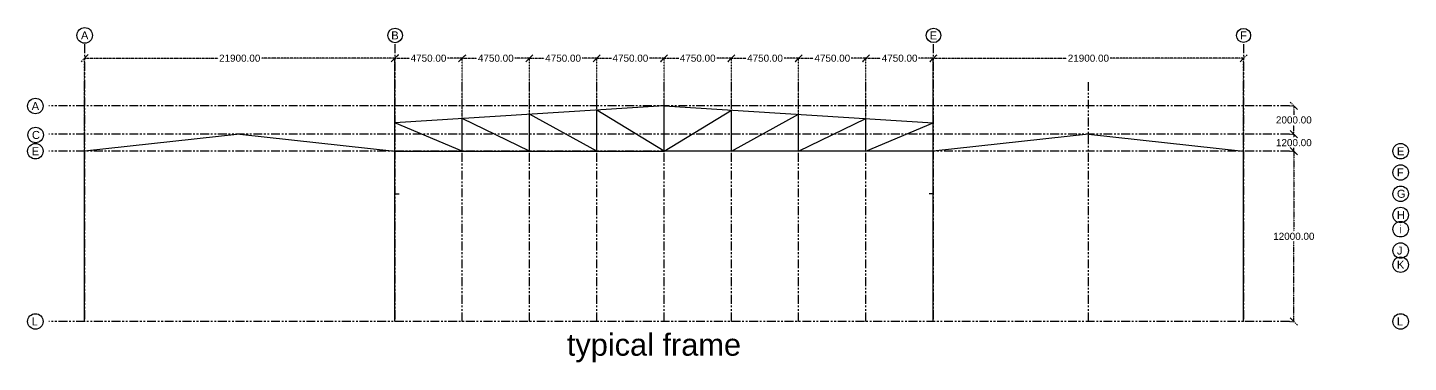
# Model space of a CAD drawing. Header units: inches. Extents: x 8519 to 881470, y -4476 to 84370.
# Drawn here: x 8519 to 105972, y -2875 to 20712 of the extents above; entities that cross this region are included whole.
import ezdxf

# ---------------------------------------------------------------- set-up
doc = ezdxf.new("R2010")
doc.units = ezdxf.units.IN
doc.header["$MEASUREMENT"] = 0
doc.header["$PDMODE"] = 34
doc.linetypes.add('ACAD_ISO03W100', pattern=[30, 12, -18])
doc.linetypes.add('PHANTOM2', pattern=[1.25, 0.625, -0.125, 0.125, -0.125, 0.125, -0.125])
for name, color, linetype in [('axis', 8, 'PHANTOM2'), ('dimensions', 1, 'PHANTOM2'), ('initial layout', 7, 'Continuous'), ('text', 3, 'Continuous')]:
    doc.layers.add(name, color=color, linetype=linetype)
doc.styles.get("Standard").update_dxf_attribs({"font": 'arial.ttf'})
doc.dimstyles.new('Dim_1', dxfattribs={"dimtxt": 500, "dimasz": 500, "dimexe": 0.0625, "dimexo": 0.0625, "dimgap": 100, "dimtad": 0, "dimtih": 1, "dimtoh": 1, "dimzin": 0, "dimdsep": 46, "dimtxsty": 'Standard', "dimblk": 'OBLIQUE', "dimcen": 0.09, "dimclrd": 256, "dimclre": 256, "dimclrt": 256, "dimadec": 0, "dimazin": 0, "dimtfac": 1, "dimtofl": 0, "dimtmove": 0, "dimatfit": 3, "dimfxl": 1, "dimtfillclr": 256, "dimtolj": 1, "dimtzin": 0, "dimlwe": -1, "dimarcsym": 0})

# ---------------------------------------------------------------- blocks, each defined once
blk = doc.blocks.new('_Oblique')
at = {"color": 0, "linetype": 'ByBlock', "lineweight": -2}
blk.add_line((-0.5, -0.5), (0.5, 0.5), dxfattribs=at)
blk = doc.blocks.new('*D74')
at = {"layer": 'Defpoints', "color": 0, "transparency": 16777216}
for p in [(34438, 18559), (12538, 12005), (34438, 12005)]:
    blk.add_point(p, dxfattribs=at)
at = {"layer": 'dimensions', "linetype": 'ACAD_ISO03W100', "transparency": 16777216}
for p, q in [((12538, 12005), (12538, 18559)), ((34438, 12005), (34438, 18559))]:
    blk.add_line(p, q, dxfattribs=at)
at = {"layer": 'dimensions', "lineweight": -2, "transparency": 16777216}
for p, q in [((12538, 18559), (21959, 18559)), ((34438, 18559), (25018, 18559))]:
    blk.add_line(p, q, dxfattribs=at)
at = {"layer": 'dimensions', "lineweight": -2, "transparency": 16777216, "xscale": 500, "yscale": 500, "zscale": 500, "rotation": 180}
blk.add_blockref('_Oblique', (12538, 18559), dxfattribs=at)
at = {"layer": 'dimensions', "lineweight": -2, "transparency": 16777216, "xscale": 500, "yscale": 500, "zscale": 500}
blk.add_blockref('_Oblique', (34438, 18559), dxfattribs=at)
at = {"layer": 'dimensions', "transparency": 16777216, "insert": (23488, 18559), "char_height": 500, "attachment_point": 5}
blk.add_mtext('\\A1;21900.00', dxfattribs=at)
blk = doc.blocks.new('*D75')
at = {"layer": 'Defpoints', "color": 0, "transparency": 16777216}
for p in [(34438, 18558), (34438, 14005), (39188, 14305)]:
    blk.add_point(p, dxfattribs=at)
at = {"layer": 'dimensions', "linetype": 'ACAD_ISO03W100', "transparency": 16777216}
for p, q in [((34438, 14005), (34438, 18558)), ((39188, 14305), (39188, 18558))]:
    blk.add_line(p, q, dxfattribs=at)
at = {"layer": 'dimensions', "lineweight": -2, "transparency": 16777216}
for p, q in [((34438, 18558), (35472, 18558)), ((39188, 18558), (38155, 18558))]:
    blk.add_line(p, q, dxfattribs=at)
at = {"layer": 'dimensions', "lineweight": -2, "transparency": 16777216, "xscale": 500, "yscale": 500, "zscale": 500, "rotation": 180}
blk.add_blockref('_Oblique', (34438, 18558), dxfattribs=at)
at = {"layer": 'dimensions', "lineweight": -2, "transparency": 16777216, "xscale": 500, "yscale": 500, "zscale": 500}
blk.add_blockref('_Oblique', (39188, 18558), dxfattribs=at)
at = {"layer": 'dimensions', "transparency": 16777216, "insert": (36813, 18558), "char_height": 500, "attachment_point": 5}
blk.add_mtext('\\A1;4750.00', dxfattribs=at)
blk = doc.blocks.new('*D76')
at = {"layer": 'Defpoints', "color": 0, "transparency": 16777216}
for p in [(43938, 18558), (39188, 14305), (43938, 14605)]:
    blk.add_point(p, dxfattribs=at)
at = {"layer": 'dimensions', "linetype": 'ACAD_ISO03W100', "transparency": 16777216}
for p, q in [((39188, 14305), (39188, 18558)), ((43938, 14605), (43938, 18558))]:
    blk.add_line(p, q, dxfattribs=at)
at = {"layer": 'dimensions', "lineweight": -2, "transparency": 16777216}
for p, q in [((39188, 18558), (40222, 18558)), ((43938, 18558), (42905, 18558))]:
    blk.add_line(p, q, dxfattribs=at)
at = {"layer": 'dimensions', "lineweight": -2, "transparency": 16777216, "xscale": 500, "yscale": 500, "zscale": 500, "rotation": 180}
blk.add_blockref('_Oblique', (39188, 18558), dxfattribs=at)
at = {"layer": 'dimensions', "lineweight": -2, "transparency": 16777216, "xscale": 500, "yscale": 500, "zscale": 500}
blk.add_blockref('_Oblique', (43938, 18558), dxfattribs=at)
at = {"layer": 'dimensions', "transparency": 16777216, "insert": (41563, 18558), "char_height": 500, "attachment_point": 5}
blk.add_mtext('\\A1;4750.00', dxfattribs=at)
blk = doc.blocks.new('*D77')
at = {"layer": 'Defpoints', "color": 0, "transparency": 16777216}
for p in [(48688, 18558), (48688, 14905), (43938, 14605)]:
    blk.add_point(p, dxfattribs=at)
at = {"layer": 'dimensions', "linetype": 'ACAD_ISO03W100', "transparency": 16777216}
for p, q in [((43938, 14605), (43938, 18558)), ((48688, 14905), (48688, 18558))]:
    blk.add_line(p, q, dxfattribs=at)
at = {"layer": 'dimensions', "lineweight": -2, "transparency": 16777216}
for p, q in [((43938, 18558), (44972, 18558)), ((48688, 18558), (47655, 18558))]:
    blk.add_line(p, q, dxfattribs=at)
at = {"layer": 'dimensions', "lineweight": -2, "transparency": 16777216, "xscale": 500, "yscale": 500, "zscale": 500, "rotation": 180}
blk.add_blockref('_Oblique', (43938, 18558), dxfattribs=at)
at = {"layer": 'dimensions', "lineweight": -2, "transparency": 16777216, "xscale": 500, "yscale": 500, "zscale": 500}
blk.add_blockref('_Oblique', (48688, 18558), dxfattribs=at)
at = {"layer": 'dimensions', "transparency": 16777216, "insert": (46313, 18558), "char_height": 500, "attachment_point": 5}
blk.add_mtext('\\A1;4750.00', dxfattribs=at)
blk = doc.blocks.new('*D78')
at = {"layer": 'Defpoints', "color": 0, "transparency": 16777216}
for p in [(48688, 18558), (48688, 14905), (53438, 15205)]:
    blk.add_point(p, dxfattribs=at)
at = {"layer": 'dimensions', "linetype": 'ACAD_ISO03W100', "transparency": 16777216}
for p, q in [((48688, 14905), (48688, 18558)), ((53438, 15205), (53438, 18558))]:
    blk.add_line(p, q, dxfattribs=at)
at = {"layer": 'dimensions', "lineweight": -2, "transparency": 16777216}
for p, q in [((48688, 18558), (49722, 18558)), ((53438, 18558), (52405, 18558))]:
    blk.add_line(p, q, dxfattribs=at)
at = {"layer": 'dimensions', "lineweight": -2, "transparency": 16777216, "xscale": 500, "yscale": 500, "zscale": 500, "rotation": 180}
blk.add_blockref('_Oblique', (48688, 18558), dxfattribs=at)
at = {"layer": 'dimensions', "lineweight": -2, "transparency": 16777216, "xscale": 500, "yscale": 500, "zscale": 500}
blk.add_blockref('_Oblique', (53438, 18558), dxfattribs=at)
at = {"layer": 'dimensions', "transparency": 16777216, "insert": (51063, 18558), "char_height": 500, "attachment_point": 5}
blk.add_mtext('\\A1;4750.00', dxfattribs=at)
blk = doc.blocks.new('*D79')
at = {"layer": 'Defpoints', "color": 0, "transparency": 16777216}
for p in [(53438, 18558), (53438, 15205), (58188, 14905)]:
    blk.add_point(p, dxfattribs=at)
at = {"layer": 'dimensions', "linetype": 'ACAD_ISO03W100', "transparency": 16777216}
for p, q in [((53438, 15205), (53438, 18558)), ((58188, 14905), (58188, 18558))]:
    blk.add_line(p, q, dxfattribs=at)
at = {"layer": 'dimensions', "lineweight": -2, "transparency": 16777216}
for p, q in [((53438, 18558), (54472, 18558)), ((58188, 18558), (57155, 18558))]:
    blk.add_line(p, q, dxfattribs=at)
at = {"layer": 'dimensions', "lineweight": -2, "transparency": 16777216, "xscale": 500, "yscale": 500, "zscale": 500, "rotation": 180}
blk.add_blockref('_Oblique', (53438, 18558), dxfattribs=at)
at = {"layer": 'dimensions', "lineweight": -2, "transparency": 16777216, "xscale": 500, "yscale": 500, "zscale": 500}
blk.add_blockref('_Oblique', (58188, 18558), dxfattribs=at)
at = {"layer": 'dimensions', "transparency": 16777216, "insert": (55813, 18558), "char_height": 500, "attachment_point": 5}
blk.add_mtext('\\A1;4750.00', dxfattribs=at)
blk = doc.blocks.new('*D80')
at = {"layer": 'Defpoints', "color": 0, "transparency": 16777216}
for p in [(58188, 18558), (58188, 14905), (62938, 14605)]:
    blk.add_point(p, dxfattribs=at)
at = {"layer": 'dimensions', "linetype": 'ACAD_ISO03W100', "transparency": 16777216}
for p, q in [((58188, 14905), (58188, 18558)), ((62938, 14605), (62938, 18558))]:
    blk.add_line(p, q, dxfattribs=at)
at = {"layer": 'dimensions', "lineweight": -2, "transparency": 16777216}
for p, q in [((58188, 18558), (59222, 18558)), ((62938, 18558), (61905, 18558))]:
    blk.add_line(p, q, dxfattribs=at)
at = {"layer": 'dimensions', "lineweight": -2, "transparency": 16777216, "xscale": 500, "yscale": 500, "zscale": 500, "rotation": 180}
blk.add_blockref('_Oblique', (58188, 18558), dxfattribs=at)
at = {"layer": 'dimensions', "lineweight": -2, "transparency": 16777216, "xscale": 500, "yscale": 500, "zscale": 500}
blk.add_blockref('_Oblique', (62938, 18558), dxfattribs=at)
at = {"layer": 'dimensions', "transparency": 16777216, "insert": (60563, 18558), "char_height": 500, "attachment_point": 5}
blk.add_mtext('\\A1;4750.00', dxfattribs=at)
blk = doc.blocks.new('*D81')
at = {"layer": 'Defpoints', "color": 0, "transparency": 16777216}
for p in [(62938, 18558), (62938, 14605), (67688, 14305)]:
    blk.add_point(p, dxfattribs=at)
at = {"layer": 'dimensions', "linetype": 'ACAD_ISO03W100', "transparency": 16777216}
for p, q in [((62938, 14605), (62938, 18558)), ((67688, 14305), (67688, 18558))]:
    blk.add_line(p, q, dxfattribs=at)
at = {"layer": 'dimensions', "lineweight": -2, "transparency": 16777216}
for p, q in [((62938, 18558), (63972, 18558)), ((67688, 18558), (66655, 18558))]:
    blk.add_line(p, q, dxfattribs=at)
at = {"layer": 'dimensions', "lineweight": -2, "transparency": 16777216, "xscale": 500, "yscale": 500, "zscale": 500, "rotation": 180}
blk.add_blockref('_Oblique', (62938, 18558), dxfattribs=at)
at = {"layer": 'dimensions', "lineweight": -2, "transparency": 16777216, "xscale": 500, "yscale": 500, "zscale": 500}
blk.add_blockref('_Oblique', (67688, 18558), dxfattribs=at)
at = {"layer": 'dimensions', "transparency": 16777216, "insert": (65313, 18558), "char_height": 500, "attachment_point": 5}
blk.add_mtext('\\A1;4750.00', dxfattribs=at)
blk = doc.blocks.new('*D82')
at = {"layer": 'Defpoints', "color": 0, "transparency": 16777216}
for p in [(67688, 18558), (67688, 14305), (72438, 14005)]:
    blk.add_point(p, dxfattribs=at)
at = {"layer": 'dimensions', "linetype": 'ACAD_ISO03W100', "transparency": 16777216}
for p, q in [((67688, 14305), (67688, 18558)), ((72438, 14005), (72438, 18558))]:
    blk.add_line(p, q, dxfattribs=at)
at = {"layer": 'dimensions', "lineweight": -2, "transparency": 16777216}
for p, q in [((67688, 18558), (68722, 18558)), ((72438, 18558), (71405, 18558))]:
    blk.add_line(p, q, dxfattribs=at)
at = {"layer": 'dimensions', "lineweight": -2, "transparency": 16777216, "xscale": 500, "yscale": 500, "zscale": 500, "rotation": 180}
blk.add_blockref('_Oblique', (67688, 18558), dxfattribs=at)
at = {"layer": 'dimensions', "lineweight": -2, "transparency": 16777216, "xscale": 500, "yscale": 500, "zscale": 500}
blk.add_blockref('_Oblique', (72438, 18558), dxfattribs=at)
at = {"layer": 'dimensions', "transparency": 16777216, "insert": (70063, 18558), "char_height": 500, "attachment_point": 5}
blk.add_mtext('\\A1;4750.00', dxfattribs=at)
blk = doc.blocks.new('*D83')
at = {"layer": 'Defpoints', "color": 0, "transparency": 16777216}
for p in [(94338, 18558), (72438, 12005), (94338, 12005)]:
    blk.add_point(p, dxfattribs=at)
at = {"layer": 'dimensions', "linetype": 'ACAD_ISO03W100', "transparency": 16777216}
for p, q in [((72438, 12005), (72438, 18558)), ((94338, 12005), (94338, 18558))]:
    blk.add_line(p, q, dxfattribs=at)
at = {"layer": 'dimensions', "lineweight": -2, "transparency": 16777216}
for p, q in [((72438, 18558), (81859, 18558)), ((94338, 18558), (84918, 18558))]:
    blk.add_line(p, q, dxfattribs=at)
at = {"layer": 'dimensions', "lineweight": -2, "transparency": 16777216, "xscale": 500, "yscale": 500, "zscale": 500, "rotation": 180}
blk.add_blockref('_Oblique', (72438, 18558), dxfattribs=at)
at = {"layer": 'dimensions', "lineweight": -2, "transparency": 16777216, "xscale": 500, "yscale": 500, "zscale": 500}
blk.add_blockref('_Oblique', (94338, 18558), dxfattribs=at)
at = {"layer": 'dimensions', "transparency": 16777216, "insert": (83388, 18558), "char_height": 500, "attachment_point": 5}
blk.add_mtext('\\A1;21900.00', dxfattribs=at)
blk = doc.blocks.new('*D207')
at = {"layer": 'Defpoints', "color": 0, "transparency": 16777216}
for p in [(97576, 12005), (97886, 12005), (97576, 5)]:
    blk.add_point(p, dxfattribs=at)
at = {"layer": 'dimensions', "linetype": 'ACAD_ISO03W100', "transparency": 16777216}
for p, q in [((97576, 12005), (97886, 12005)), ((97576, 5), (97886, 5))]:
    blk.add_line(p, q, dxfattribs=at)
at = {"layer": 'dimensions', "lineweight": -2, "transparency": 16777216}
for p, q in [((97886, 12005), (97886, 6361)), ((97886, 5), (97886, 5650))]:
    blk.add_line(p, q, dxfattribs=at)
at = {"layer": 'dimensions', "lineweight": -2, "transparency": 16777216, "xscale": 500, "yscale": 500, "zscale": 500}
for p, rotation in [((97886, 12005), 90), ((97886, 5), 270)]:
    blk.add_blockref('_Oblique', p, dxfattribs=dict(at, rotation=rotation))
at = {"layer": 'dimensions', "transparency": 16777216, "insert": (97886, 6005), "char_height": 500, "attachment_point": 5}
blk.add_mtext('\\A1;12000.00', dxfattribs=at)
blk = doc.blocks.new('*D208')
at = {"layer": 'Defpoints', "color": 0, "transparency": 16777216}
for p in [(97576, 13205), (97886, 13205), (97576, 12005)]:
    blk.add_point(p, dxfattribs=at)
at = {"layer": 'dimensions', "linetype": 'ACAD_ISO03W100', "transparency": 16777216}
for p, q in [((97576, 13205), (97886, 13205)), ((97576, 12005), (97886, 12005))]:
    blk.add_line(p, q, dxfattribs=at)
at = {"layer": 'dimensions', "lineweight": -2, "transparency": 16777216}
for p, q in [((97886, 13205), (97886, 12961)), ((97886, 12005), (97886, 12250))]:
    blk.add_line(p, q, dxfattribs=at)
at = {"layer": 'dimensions', "lineweight": -2, "transparency": 16777216, "xscale": 500, "yscale": 500, "zscale": 500}
for p, rotation in [((97886, 13205), 90), ((97886, 12005), 270)]:
    blk.add_blockref('_Oblique', p, dxfattribs=dict(at, rotation=rotation))
at = {"layer": 'dimensions', "transparency": 16777216, "insert": (97886, 12605), "char_height": 500, "attachment_point": 5}
blk.add_mtext('\\A1;1200.00', dxfattribs=at)
blk = doc.blocks.new('*D209')
at = {"layer": 'Defpoints', "color": 0, "transparency": 16777216}
for p in [(97576, 15205), (97886, 15205), (97576, 13205)]:
    blk.add_point(p, dxfattribs=at)
at = {"layer": 'dimensions', "linetype": 'ACAD_ISO03W100', "transparency": 16777216}
for p, q in [((97576, 15205), (97886, 15205)), ((97576, 13205), (97886, 13205))]:
    blk.add_line(p, q, dxfattribs=at)
at = {"layer": 'dimensions', "lineweight": -2, "transparency": 16777216}
for p, q in [((97886, 15205), (97886, 14561)), ((97886, 13205), (97886, 13850))]:
    blk.add_line(p, q, dxfattribs=at)
at = {"layer": 'dimensions', "lineweight": -2, "transparency": 16777216, "xscale": 500, "yscale": 500, "zscale": 500}
for p, rotation in [((97886, 15205), 90), ((97886, 13205), 270)]:
    blk.add_blockref('_Oblique', p, dxfattribs=dict(at, rotation=rotation))
at = {"layer": 'dimensions', "transparency": 16777216, "insert": (97886, 14205), "char_height": 500, "attachment_point": 5}
blk.add_mtext('\\A1;2000.00', dxfattribs=at)

msp = doc.modelspace()

# ---------------------------------------------------------------- linework, layer by layer
at = {"layer": 'axis', "ltscale": 1000}
for p, q in [((12538.464, 19546.249), (12538.464, 5.309)), ((34438.464, 19546.249), (34438.464, 5.309)), ((72438.464, 19546.249), (72438.464, 5.309)), ((94338.464, 19546.249), (94338.464, 5.309)), ((12538.464, 5.309), (12538.464, 16969.046)), ((34438.464, 5.309), (34438.464, 16969.046)), ((39188.464, 5.309), (39188.464, 16969.046)), ((43938.464, 5.309), (43938.464, 16969.046)), ((48688.464, 5.309), (48688.464, 16969.046)), ((53438.464, 5.309), (53438.464, 16969.046)), ((58188.464, 5.309), (58188.464, 16969.046)), ((62938.464, 5.309), (62938.464, 16969.046)), ((67688.464, 5.309), (67688.464, 16969.046)), ((72438.464, 5.309), (72438.464, 16969.046)), ((83388.464, 5.309), (83388.464, 16969.046)), ((94338.464, 5.309), (94338.464, 16969.046)), ((97575.528, 15205.309), (10020.739, 15205.309)), ((97575.528, 13205.309), (10020.739, 13205.309)), ((97575.528, 12005.309), (10020.739, 12005.309)), ((97575.528, 5.309), (10020.739, 5.309))]:
    msp.add_line(p, q, dxfattribs=at)
at = {"layer": 'initial layout'}
for p, q in [((53438.464, 15205.309), (34438.464, 14005.309)), ((48688.464, 12005.309), (48688.464, 14905.309)), ((53438.464, 12005.309), (48688.464, 14905.309)), ((53438.464, 12005.309), (53438.464, 15205.309)), ((53438.464, 15205.309), (72438.464, 14005.309)), ((53438.464, 12005.309), (58188.464, 14905.309)), ((58188.464, 12005.309), (58188.464, 14905.309)), ((34438.464, 12005.309), (34438.464, 14005.309)), ((39188.464, 12005.309), (34438.464, 14005.309)), ((39188.464, 12005.309), (39188.464, 14305.309)), ((43938.464, 12005.309), (39188.464, 14305.309)), ((43938.464, 12005.309), (43938.464, 14605.309)), ((48688.464, 12005.309), (43938.464, 14605.309)), ((58188.464, 12005.309), (62938.464, 14605.309)), ((62938.464, 12005.309), (62938.464, 14605.309)), ((62938.464, 12005.309), (67688.464, 14305.309)), ((67688.464, 12005.309), (67688.464, 14305.309)), ((67688.464, 12005.309), (72438.464, 14005.309)), ((72438.464, 12005.309), (72438.464, 14005.309)), ((23488.464, 13205.309), (12538.464, 12005.309)), ((23488.464, 13205.309), (34438.464, 12005.309)), ((83388.464, 13205.309), (72438.464, 12005.309)), ((83388.464, 13205.309), (94338.464, 12005.309)), ((12538.464, 5.309), (12538.464, 12005.309)), ((34438.464, 5.309), (34438.464, 12005.309)), ((34438.464, 12005.309), (53438.464, 12005.309)), ((72438.464, 12005.309), (53438.464, 12005.309)), ((72438.464, 5.309), (72438.464, 12005.309)), ((94338.464, 5.309), (94338.464, 12005.309)), ((34438.464, 9005.309), (34738.464, 9005.309)), ((72438.464, 9005.309), (72138.464, 9005.309))]:
    msp.add_line(p, q, dxfattribs=at)
at = {"layer": 'text'}
for centre, radius in [((12547.054, 20165.835), 546.492), ((34454.952, 20165.835), 512.583), ((72457.071, 20165.835), 510.993), ((94339.155, 20165.835), 498.424), ((9065.967, 15186.524), 546.492), ((9086.014, 13150.471), 546.492), ((9065.967, 12005.309), 546.492), ((105425.024, 12005.309), 546.492), ((105425.024, 10505.309), 546.492), ((105425.024, 9005.309), 546.492), ((105425.024, 7505.309), 546.492), ((105425.024, 6505.309), 546.492), ((105425.024, 5005.309), 546.492), ((105425.024, 4005.309), 546.492), ((9065.967, 5.309), 546.492), ((105425.024, 5.309), 546.492)]:
    msp.add_circle(centre, radius, dxfattribs=at)

# ---------------------------------------------------------------- texts
for s, p in [('A', (12283.906, 19883.423)), ('B', (34183.906, 19883.423)), ('E', (72183.906, 19883.423)), ('F', (94083.906, 19883.423)), ('A', (8802.819, 14904.112)), ('C', (8822.866, 12868.059)), ('E', (8802.819, 11722.897)), ('E', (105161.876, 11722.897)), ('F', (105161.876, 10222.897)), ('G', (105161.876, 8722.897)), ('H', (105161.876, 7222.897)), ('i', (105315.924, 6222.76)), ('J', (105161.876, 4722.897)), ('K', (105161.876, 3722.897)), ('L', (8802.819, -277.103)), ('L', (105161.876, -277.103))]:
    msp.add_text(s, height=564.824, dxfattribs=at).set_placement(p)
at = {"layer": 'text', "ltscale": 1000}
msp.add_text('typical frame', height=1552.7524, dxfattribs=at).set_placement((46577.581, -2406.551))

# ---------------------------------------------------------------- dimensions: what is measured, and where the dimension line sits
at = {"layer": 'dimensions'}
for base, p1, p2, picture, middle in [((34438.464, 18558.707), (12538.464, 12005.309), (34438.464, 12005.309), '*D74', (23488.464, 18558.707)), ((34438.464, 18558.207), (39188.464, 14305.309), (34438.464, 14005.309), '*D75', (36813.464, 18558.207)), ((43938.464, 18558.207), (39188.464, 14305.309), (43938.464, 14605.309), '*D76', (41563.464, 18558.207)), ((48688.464, 18558.207), (43938.464, 14605.309), (48688.464, 14905.309), '*D77', (46313.464, 18558.207)), ((48688.464, 18558.207), (53438.464, 15205.309), (48688.464, 14905.309), '*D78', (51063.464, 18558.207)), ((53438.464, 18558.207), (58188.464, 14905.309), (53438.464, 15205.309), '*D79', (55813.464, 18558.207)), ((58188.464, 18558.207), (62938.464, 14605.309), (58188.464, 14905.309), '*D80', (60563.464, 18558.207)), ((62938.464, 18558.207), (67688.464, 14305.309), (62938.464, 14605.309), '*D81', (65313.464, 18558.207)), ((67688.464, 18558.207), (72438.464, 14005.309), (67688.464, 14305.309), '*D82', (70063.464, 18558.207)), ((94338.464, 18558.27), (72438.464, 12005.309), (94338.464, 12005.309), '*D83', (83388.464, 18558.27))]:
    dim = msp.add_linear_dim(base=base, p1=p1, p2=p2, dimstyle='Dim_1', dxfattribs=at)
    dim.commit()
    dim.dimension.update_dxf_attribs({"geometry": picture, "text_midpoint": middle})
for base, p1, p2, picture, middle in [((97886.293, 15205.309), (97575.528, 13205.309), (97575.528, 15205.309), '*D209', (97886.293, 14205.309)), ((97886.293, 13205.309), (97575.528, 12005.309), (97575.528, 13205.309), '*D208', (97886.293, 12605.309)), ((97886.293, 12005.309), (97575.528, 5.309), (97575.528, 12005.309), '*D207', (97886.293, 6005.309))]:
    dim = msp.add_linear_dim(base=base, p1=p1, p2=p2, angle=270, dimstyle='Dim_1', dxfattribs=at)
    dim.commit()
    dim.dimension.update_dxf_attribs({"geometry": picture, "text_midpoint": middle})

doc.saveas('drawing.dxf')
